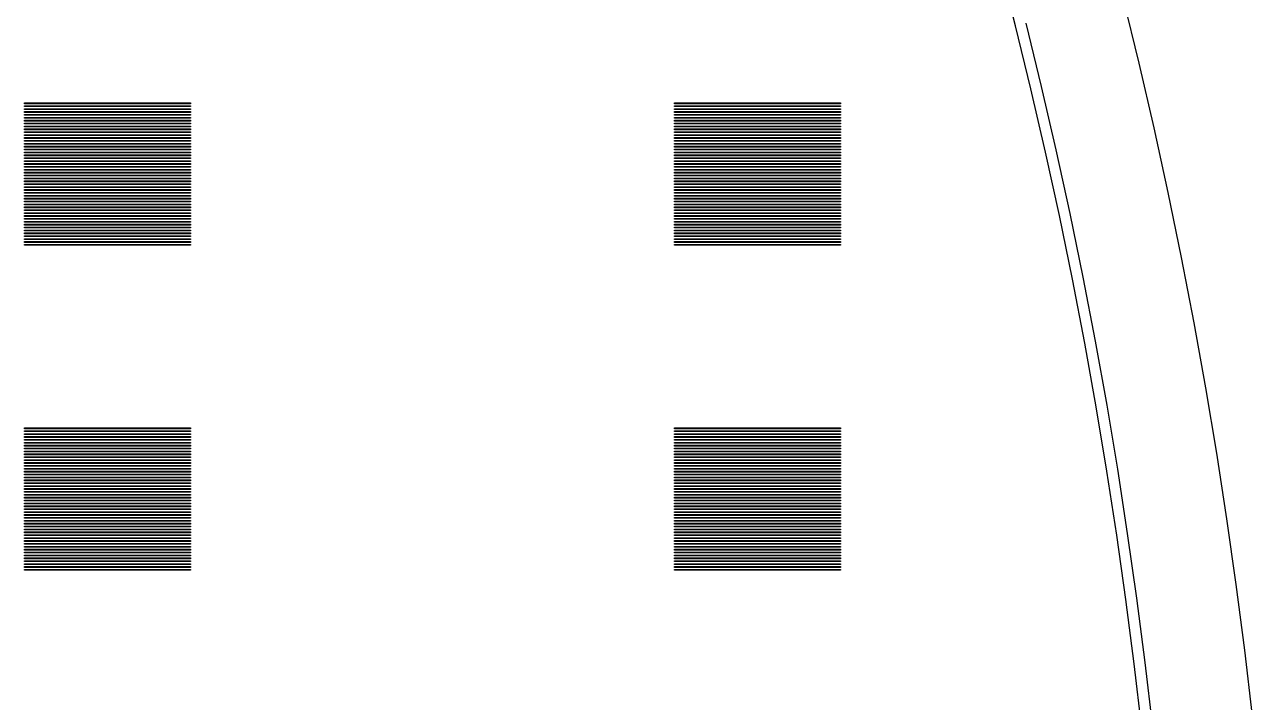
# Model space of a CAD drawing. Extents: x 40 to 187, y -3 to 150.
# Drawn here: x 169.09 to 186.47, y 82.25 to 91.85 of the extents above; entities that cross this region are included whole.
import ezdxf

# ---------------------------------------------------------------- set-up
doc = ezdxf.new("R2010")
doc.units = 0

msp = doc.modelspace()

# ---------------------------------------------------------------- linework, layer by layer
for p, q in [((183.12, 91.8325), (182.892, 92.723)), ((184.871, 91.3031), (184.648, 92.2152)), ((183.338, 90.9392), (183.12, 91.8325)), ((183.266, 91.8689), (183.484, 90.9739)), ((185.082, 90.3884), (184.871, 91.3031)), ((183.484, 90.9739), (183.692, 90.0762)), ((183.545, 90.0434), (183.338, 90.9392)), ((169.087, 90.7302), (169.087, 90.7404)), ((169.087, 90.7404), (171.439, 90.7404)), ((171.439, 90.7302), (169.087, 90.7302)), ((169.087, 90.6893), (169.087, 90.6995)), ((169.087, 90.6995), (171.439, 90.6995)), ((171.439, 90.6893), (169.087, 90.6893)), ((169.087, 90.6484), (169.087, 90.6586)), ((169.087, 90.6586), (171.439, 90.6586)), ((171.439, 90.6484), (169.087, 90.6484)), ((169.087, 90.6075), (169.087, 90.6177)), ((169.087, 90.6177), (171.439, 90.6177)), ((171.439, 90.6075), (169.087, 90.6075)), ((171.439, 90.7404), (171.439, 90.7302)), ((171.439, 90.6995), (171.439, 90.6893)), ((171.439, 90.6586), (171.439, 90.6484)), ((171.439, 90.6177), (171.439, 90.6075)), ((178.29, 90.7302), (178.29, 90.7404)), ((178.29, 90.7404), (180.642, 90.7404)), ((180.642, 90.7302), (178.29, 90.7302)), ((178.29, 90.6893), (178.29, 90.6995)), ((178.29, 90.6995), (180.642, 90.6995)), ((180.642, 90.6893), (178.29, 90.6893)), ((178.29, 90.6484), (178.29, 90.6586)), ((178.29, 90.6586), (180.642, 90.6586)), ((180.642, 90.6484), (178.29, 90.6484)), ((178.29, 90.6075), (178.29, 90.6177)), ((178.29, 90.6177), (180.642, 90.6177)), ((180.642, 90.6075), (178.29, 90.6075)), ((180.642, 90.7404), (180.642, 90.7302)), ((180.642, 90.6995), (180.642, 90.6893)), ((180.642, 90.6586), (180.642, 90.6484)), ((180.642, 90.6177), (180.642, 90.6075)), ((169.087, 90.5665), (169.087, 90.5768)), ((169.087, 90.5768), (171.439, 90.5768)), ((171.439, 90.5665), (169.087, 90.5665)), ((169.087, 90.5257), (169.087, 90.5359)), ((169.087, 90.5359), (171.439, 90.5359)), ((171.439, 90.5257), (169.087, 90.5257)), ((169.087, 90.4847), (169.087, 90.495)), ((169.087, 90.495), (171.439, 90.495)), ((171.439, 90.4847), (169.087, 90.4847)), ((169.087, 90.4438), (169.087, 90.4541)), ((169.087, 90.4541), (171.439, 90.4541)), ((171.439, 90.4438), (169.087, 90.4438)), ((171.439, 90.5768), (171.439, 90.5665)), ((171.439, 90.5359), (171.439, 90.5257)), ((171.439, 90.495), (171.439, 90.4847)), ((171.439, 90.4541), (171.439, 90.4438)), ((178.29, 90.5665), (178.29, 90.5768)), ((178.29, 90.5768), (180.642, 90.5768)), ((180.642, 90.5665), (178.29, 90.5665)), ((178.29, 90.5257), (178.29, 90.5359)), ((178.29, 90.5359), (180.642, 90.5359)), ((180.642, 90.5257), (178.29, 90.5257)), ((178.29, 90.4847), (178.29, 90.495)), ((178.29, 90.495), (180.642, 90.495)), ((180.642, 90.4847), (178.29, 90.4847)), ((178.29, 90.4438), (178.29, 90.4541)), ((178.29, 90.4541), (180.642, 90.4541)), ((180.642, 90.4438), (178.29, 90.4438)), ((180.642, 90.5768), (180.642, 90.5665)), ((180.642, 90.5359), (180.642, 90.5257)), ((180.642, 90.495), (180.642, 90.4847)), ((180.642, 90.4541), (180.642, 90.4438)), ((169.087, 90.4029), (169.087, 90.4132)), ((169.087, 90.4132), (171.439, 90.4132)), ((171.439, 90.4029), (169.087, 90.4029)), ((169.087, 90.362), (169.087, 90.3723)), ((169.087, 90.3723), (171.439, 90.3723)), ((171.439, 90.362), (169.087, 90.362)), ((169.087, 90.3211), (169.087, 90.3314)), ((169.087, 90.3314), (171.439, 90.3314)), ((171.439, 90.3211), (169.087, 90.3211)), ((169.087, 90.2802), (169.087, 90.2905)), ((169.087, 90.2905), (171.439, 90.2905)), ((171.439, 90.2802), (169.087, 90.2802)), ((169.087, 90.2393), (169.087, 90.2495)), ((169.087, 90.2495), (171.439, 90.2495)), ((171.439, 90.4132), (171.439, 90.4029)), ((171.439, 90.3723), (171.439, 90.362)), ((171.439, 90.3314), (171.439, 90.3211)), ((171.439, 90.2905), (171.439, 90.2802)), ((171.439, 90.2495), (171.439, 90.2393)), ((178.29, 90.4029), (178.29, 90.4132)), ((178.29, 90.4132), (180.642, 90.4132)), ((180.642, 90.4029), (178.29, 90.4029)), ((178.29, 90.362), (178.29, 90.3723)), ((178.29, 90.3723), (180.642, 90.3723)), ((180.642, 90.362), (178.29, 90.362)), ((178.29, 90.3211), (178.29, 90.3314)), ((178.29, 90.3314), (180.642, 90.3314)), ((180.642, 90.3211), (178.29, 90.3211)), ((178.29, 90.2802), (178.29, 90.2905)), ((178.29, 90.2905), (180.642, 90.2905)), ((180.642, 90.2802), (178.29, 90.2802)), ((178.29, 90.2393), (178.29, 90.2495)), ((178.29, 90.2495), (180.642, 90.2495)), ((180.642, 90.4132), (180.642, 90.4029)), ((180.642, 90.3723), (180.642, 90.362)), ((180.642, 90.3314), (180.642, 90.3211)), ((180.642, 90.2905), (180.642, 90.2802)), ((180.642, 90.2495), (180.642, 90.2393)), ((185.282, 89.4712), (185.082, 90.3884)), ((171.439, 90.2393), (169.087, 90.2393)), ((169.087, 90.1984), (169.087, 90.2086)), ((169.087, 90.2086), (171.439, 90.2086)), ((171.439, 90.1984), (169.087, 90.1984)), ((169.087, 90.1575), (169.087, 90.1677)), ((169.087, 90.1677), (171.439, 90.1677)), ((171.439, 90.1575), (169.087, 90.1575)), ((169.087, 90.1166), (169.087, 90.1268)), ((169.087, 90.1268), (171.439, 90.1268)), ((171.439, 90.1166), (169.087, 90.1166)), ((169.087, 90.0757), (169.087, 90.0859)), ((169.087, 90.0859), (171.439, 90.0859)), ((171.439, 90.0757), (169.087, 90.0757)), ((171.439, 90.2086), (171.439, 90.1984)), ((171.439, 90.1677), (171.439, 90.1575)), ((171.439, 90.1268), (171.439, 90.1166)), ((171.439, 90.0859), (171.439, 90.0757)), ((180.642, 90.2393), (178.29, 90.2393)), ((178.29, 90.1984), (178.29, 90.2086)), ((178.29, 90.2086), (180.642, 90.2086)), ((180.642, 90.1984), (178.29, 90.1984)), ((178.29, 90.1575), (178.29, 90.1677)), ((178.29, 90.1677), (180.642, 90.1677)), ((180.642, 90.1575), (178.29, 90.1575)), ((178.29, 90.1166), (178.29, 90.1268)), ((178.29, 90.1268), (180.642, 90.1268)), ((180.642, 90.1166), (178.29, 90.1166)), ((178.29, 90.0757), (178.29, 90.0859)), ((178.29, 90.0859), (180.642, 90.0859)), ((180.642, 90.0757), (178.29, 90.0757)), ((180.642, 90.2086), (180.642, 90.1984)), ((180.642, 90.1677), (180.642, 90.1575)), ((180.642, 90.1268), (180.642, 90.1166)), ((180.642, 90.0859), (180.642, 90.0757)), ((183.692, 90.0762), (183.888, 89.1761)), ((169.087, 90.0348), (169.087, 90.045)), ((169.087, 90.045), (171.439, 90.045)), ((171.439, 90.0348), (169.087, 90.0348)), ((169.087, 89.9939), (169.087, 90.0041)), ((169.087, 90.0041), (171.439, 90.0041)), ((171.439, 89.9939), (169.087, 89.9939)), ((169.087, 89.953), (169.087, 89.9632)), ((169.087, 89.9632), (171.439, 89.9632)), ((171.439, 89.953), (169.087, 89.953)), ((169.087, 89.9121), (169.087, 89.9223)), ((169.087, 89.9223), (171.439, 89.9223)), ((171.439, 89.9121), (169.087, 89.9121)), ((171.439, 90.045), (171.439, 90.0348)), ((171.439, 90.0041), (171.439, 89.9939)), ((171.439, 89.9632), (171.439, 89.953)), ((171.439, 89.9223), (171.439, 89.9121)), ((178.29, 90.0348), (178.29, 90.045)), ((178.29, 90.045), (180.642, 90.045)), ((180.642, 90.0348), (178.29, 90.0348)), ((178.29, 89.9939), (178.29, 90.0041)), ((178.29, 90.0041), (180.642, 90.0041)), ((180.642, 89.9939), (178.29, 89.9939)), ((178.29, 89.953), (178.29, 89.9632)), ((178.29, 89.9632), (180.642, 89.9632)), ((180.642, 89.953), (178.29, 89.953)), ((178.29, 89.9121), (178.29, 89.9223)), ((178.29, 89.9223), (180.642, 89.9223)), ((180.642, 89.9121), (178.29, 89.9121)), ((180.642, 90.045), (180.642, 90.0348)), ((180.642, 90.0041), (180.642, 89.9939)), ((180.642, 89.9632), (180.642, 89.953)), ((180.642, 89.9223), (180.642, 89.9121)), ((183.741, 89.145), (183.545, 90.0434)), ((169.087, 89.8712), (169.087, 89.8814)), ((169.087, 89.8814), (171.439, 89.8814)), ((171.439, 89.8712), (169.087, 89.8712)), ((169.087, 89.8303), (169.087, 89.8405)), ((169.087, 89.8405), (171.439, 89.8405)), ((171.439, 89.8303), (169.087, 89.8303)), ((169.087, 89.7894), (169.087, 89.7996)), ((169.087, 89.7996), (171.439, 89.7996)), ((171.439, 89.7894), (169.087, 89.7894)), ((169.087, 89.7485), (169.087, 89.7587)), ((169.087, 89.7587), (171.439, 89.7587)), ((171.439, 89.7485), (169.087, 89.7485)), ((171.439, 89.8814), (171.439, 89.8712)), ((171.439, 89.8405), (171.439, 89.8303)), ((171.439, 89.7996), (171.439, 89.7894)), ((171.439, 89.7587), (171.439, 89.7485)), ((178.29, 89.8712), (178.29, 89.8814)), ((178.29, 89.8814), (180.642, 89.8814)), ((180.642, 89.8712), (178.29, 89.8712)), ((178.29, 89.8303), (178.29, 89.8405)), ((178.29, 89.8405), (180.642, 89.8405)), ((180.642, 89.8303), (178.29, 89.8303)), ((178.29, 89.7894), (178.29, 89.7996)), ((178.29, 89.7996), (180.642, 89.7996)), ((180.642, 89.7894), (178.29, 89.7894)), ((178.29, 89.7485), (178.29, 89.7587)), ((178.29, 89.7587), (180.642, 89.7587)), ((180.642, 89.7485), (178.29, 89.7485)), ((180.642, 89.8814), (180.642, 89.8712)), ((180.642, 89.8405), (180.642, 89.8303)), ((180.642, 89.7996), (180.642, 89.7894)), ((180.642, 89.7587), (180.642, 89.7485)), ((169.087, 89.7076), (169.087, 89.7178)), ((169.087, 89.7178), (171.439, 89.7178)), ((171.439, 89.7076), (169.087, 89.7076)), ((169.087, 89.6667), (169.087, 89.6769)), ((169.087, 89.6769), (171.439, 89.6769)), ((171.439, 89.6667), (169.087, 89.6667)), ((169.087, 89.6258), (169.087, 89.636)), ((169.087, 89.636), (171.439, 89.636)), ((171.439, 89.6258), (169.087, 89.6258)), ((169.087, 89.5849), (169.087, 89.5951)), ((169.087, 89.5951), (171.439, 89.5951)), ((171.439, 89.5849), (169.087, 89.5849)), ((169.087, 89.544), (169.087, 89.5542)), ((169.087, 89.5542), (171.439, 89.5542)), ((171.439, 89.7178), (171.439, 89.7076)), ((171.439, 89.6769), (171.439, 89.6667)), ((171.439, 89.636), (171.439, 89.6258)), ((171.439, 89.5951), (171.439, 89.5849)), ((171.439, 89.5542), (171.439, 89.544)), ((178.29, 89.7076), (178.29, 89.7178)), ((178.29, 89.7178), (180.642, 89.7178)), ((180.642, 89.7076), (178.29, 89.7076)), ((178.29, 89.6667), (178.29, 89.6769)), ((178.29, 89.6769), (180.642, 89.6769)), ((180.642, 89.6667), (178.29, 89.6667)), ((178.29, 89.6258), (178.29, 89.636)), ((178.29, 89.636), (180.642, 89.636)), ((180.642, 89.6258), (178.29, 89.6258)), ((178.29, 89.5849), (178.29, 89.5951)), ((178.29, 89.5951), (180.642, 89.5951)), ((180.642, 89.5849), (178.29, 89.5849)), ((178.29, 89.544), (178.29, 89.5542)), ((178.29, 89.5542), (180.642, 89.5542)), ((180.642, 89.7178), (180.642, 89.7076)), ((180.642, 89.6769), (180.642, 89.6667)), ((180.642, 89.636), (180.642, 89.6258)), ((180.642, 89.5951), (180.642, 89.5849)), ((180.642, 89.5542), (180.642, 89.544)), ((171.439, 89.544), (169.087, 89.544)), ((169.087, 89.5031), (169.087, 89.5133)), ((169.087, 89.5133), (171.439, 89.5133)), ((171.439, 89.5031), (169.087, 89.5031)), ((169.087, 89.4622), (169.087, 89.4724)), ((169.087, 89.4724), (171.439, 89.4724)), ((171.439, 89.4622), (169.087, 89.4622)), ((169.087, 89.4212), (169.087, 89.4315)), ((169.087, 89.4315), (171.439, 89.4315)), ((171.439, 89.4212), (169.087, 89.4212)), ((169.087, 89.3804), (169.087, 89.3906)), ((169.087, 89.3906), (171.439, 89.3906)), ((171.439, 89.3804), (169.087, 89.3804)), ((171.439, 89.5133), (171.439, 89.5031)), ((171.439, 89.4724), (171.439, 89.4622)), ((171.439, 89.4315), (171.439, 89.4212)), ((171.439, 89.3906), (171.439, 89.3804)), ((180.642, 89.544), (178.29, 89.544)), ((178.29, 89.5031), (178.29, 89.5133)), ((178.29, 89.5133), (180.642, 89.5133)), ((180.642, 89.5031), (178.29, 89.5031)), ((178.29, 89.4622), (178.29, 89.4724)), ((178.29, 89.4724), (180.642, 89.4724)), ((180.642, 89.4622), (178.29, 89.4622)), ((178.29, 89.4212), (178.29, 89.4315)), ((178.29, 89.4315), (180.642, 89.4315)), ((180.642, 89.4212), (178.29, 89.4212)), ((178.29, 89.3804), (178.29, 89.3906)), ((178.29, 89.3906), (180.642, 89.3906)), ((180.642, 89.3804), (178.29, 89.3804)), ((180.642, 89.5133), (180.642, 89.5031)), ((180.642, 89.4724), (180.642, 89.4622)), ((180.642, 89.4315), (180.642, 89.4212)), ((180.642, 89.3906), (180.642, 89.3804)), ((185.471, 88.5516), (185.282, 89.4712)), ((169.087, 89.3394), (169.087, 89.3497)), ((169.087, 89.3497), (171.439, 89.3497)), ((171.439, 89.3394), (169.087, 89.3394)), ((169.087, 89.2986), (169.087, 89.3088)), ((169.087, 89.3088), (171.439, 89.3088)), ((171.439, 89.2986), (169.087, 89.2986)), ((169.087, 89.2576), (169.087, 89.2679)), ((169.087, 89.2679), (171.439, 89.2679)), ((171.439, 89.2576), (169.087, 89.2576)), ((169.087, 89.2167), (169.087, 89.227)), ((169.087, 89.227), (171.439, 89.227)), ((171.439, 89.2167), (169.087, 89.2167)), ((171.439, 89.3497), (171.439, 89.3394)), ((171.439, 89.3088), (171.439, 89.2986)), ((171.439, 89.2679), (171.439, 89.2576)), ((171.439, 89.227), (171.439, 89.2167)), ((178.29, 89.3394), (178.29, 89.3497)), ((178.29, 89.3497), (180.642, 89.3497)), ((180.642, 89.3394), (178.29, 89.3394)), ((178.29, 89.2986), (178.29, 89.3088)), ((178.29, 89.3088), (180.642, 89.3088)), ((180.642, 89.2986), (178.29, 89.2986)), ((178.29, 89.2576), (178.29, 89.2679)), ((178.29, 89.2679), (180.642, 89.2679)), ((180.642, 89.2576), (178.29, 89.2576)), ((178.29, 89.2167), (178.29, 89.227)), ((178.29, 89.227), (180.642, 89.227)), ((180.642, 89.2167), (178.29, 89.2167)), ((180.642, 89.3497), (180.642, 89.3394)), ((180.642, 89.3088), (180.642, 89.2986)), ((180.642, 89.2679), (180.642, 89.2576)), ((180.642, 89.227), (180.642, 89.2167)), ((169.087, 89.1758), (169.087, 89.1861)), ((169.087, 89.1861), (171.439, 89.1861)), ((171.439, 89.1758), (169.087, 89.1758)), ((169.087, 89.1349), (169.087, 89.1452)), ((169.087, 89.1452), (171.439, 89.1452)), ((171.439, 89.1349), (169.087, 89.1349)), ((169.087, 89.094), (169.087, 89.1042)), ((169.087, 89.1042), (171.439, 89.1042)), ((171.439, 89.094), (169.087, 89.094)), ((169.087, 89.0531), (169.087, 89.0633)), ((169.087, 89.0633), (171.439, 89.0633)), ((171.439, 89.0531), (169.087, 89.0531)), ((171.439, 89.1861), (171.439, 89.1758)), ((171.439, 89.1452), (171.439, 89.1349)), ((171.439, 89.1042), (171.439, 89.094)), ((171.439, 89.0633), (171.439, 89.0531)), ((178.29, 89.1758), (178.29, 89.1861)), ((178.29, 89.1861), (180.642, 89.1861)), ((180.642, 89.1758), (178.29, 89.1758)), ((178.29, 89.1349), (178.29, 89.1452)), ((178.29, 89.1452), (180.642, 89.1452)), ((180.642, 89.1349), (178.29, 89.1349)), ((178.29, 89.094), (178.29, 89.1042)), ((178.29, 89.1042), (180.642, 89.1042)), ((180.642, 89.094), (178.29, 89.094)), ((178.29, 89.0531), (178.29, 89.0633)), ((178.29, 89.0633), (180.642, 89.0633)), ((180.642, 89.0531), (178.29, 89.0531)), ((180.642, 89.1861), (180.642, 89.1758)), ((180.642, 89.1452), (180.642, 89.1349)), ((180.642, 89.1042), (180.642, 89.094)), ((180.642, 89.0633), (180.642, 89.0531)), ((183.926, 88.2443), (183.741, 89.145)), ((183.888, 89.1761), (184.073, 88.2736)), ((169.087, 89.0122), (169.087, 89.0224)), ((169.087, 89.0224), (171.439, 89.0224)), ((171.439, 89.0122), (169.087, 89.0122)), ((169.087, 88.9713), (169.087, 88.9816)), ((169.087, 88.9816), (171.439, 88.9816)), ((171.439, 88.9713), (169.087, 88.9713)), ((169.087, 88.9304), (169.087, 88.9406)), ((169.087, 88.9406), (171.439, 88.9406)), ((171.439, 88.9304), (169.087, 88.9304)), ((169.087, 88.8895), (169.087, 88.8997)), ((169.087, 88.8997), (171.439, 88.8997)), ((171.439, 88.8895), (169.087, 88.8895)), ((169.087, 88.8486), (169.087, 88.8588)), ((169.087, 88.8588), (171.439, 88.8588)), ((171.439, 89.0224), (171.439, 89.0122)), ((171.439, 88.9816), (171.439, 88.9713)), ((171.439, 88.9406), (171.439, 88.9304)), ((171.439, 88.8997), (171.439, 88.8895)), ((171.439, 88.8588), (171.439, 88.8486)), ((178.29, 89.0122), (178.29, 89.0224)), ((178.29, 89.0224), (180.642, 89.0224)), ((180.642, 89.0122), (178.29, 89.0122)), ((178.29, 88.9713), (178.29, 88.9816)), ((178.29, 88.9816), (180.642, 88.9816)), ((180.642, 88.9713), (178.29, 88.9713)), ((178.29, 88.9304), (178.29, 88.9406)), ((178.29, 88.9406), (180.642, 88.9406)), ((180.642, 88.9304), (178.29, 88.9304)), ((178.29, 88.8895), (178.29, 88.8997)), ((178.29, 88.8997), (180.642, 88.8997)), ((180.642, 88.8895), (178.29, 88.8895)), ((178.29, 88.8486), (178.29, 88.8588)), ((178.29, 88.8588), (180.642, 88.8588)), ((180.642, 89.0224), (180.642, 89.0122)), ((180.642, 88.9816), (180.642, 88.9713)), ((180.642, 88.9406), (180.642, 88.9304)), ((180.642, 88.8997), (180.642, 88.8895)), ((180.642, 88.8588), (180.642, 88.8486)), ((171.439, 88.8486), (169.087, 88.8486)), ((169.087, 88.8077), (169.087, 88.8179)), ((169.087, 88.8179), (171.439, 88.8179)), ((171.439, 88.8077), (169.087, 88.8077)), ((169.087, 88.7668), (169.087, 88.777)), ((169.087, 88.777), (171.439, 88.777)), ((171.439, 88.7668), (169.087, 88.7668)), ((169.087, 88.7259), (169.087, 88.7361)), ((169.087, 88.7361), (171.439, 88.7361)), ((171.439, 88.7259), (169.087, 88.7259)), ((171.439, 88.8179), (171.439, 88.8077)), ((171.439, 88.777), (171.439, 88.7668)), ((171.439, 88.7361), (171.439, 88.7259)), ((180.642, 88.8486), (178.29, 88.8486)), ((178.29, 88.8077), (178.29, 88.8179)), ((178.29, 88.8179), (180.642, 88.8179)), ((180.642, 88.8077), (178.29, 88.8077)), ((178.29, 88.7668), (178.29, 88.777)), ((178.29, 88.777), (180.642, 88.777)), ((180.642, 88.7668), (178.29, 88.7668)), ((178.29, 88.7259), (178.29, 88.7361)), ((178.29, 88.7361), (180.642, 88.7361)), ((180.642, 88.7259), (178.29, 88.7259)), ((180.642, 88.8179), (180.642, 88.8077)), ((180.642, 88.777), (180.642, 88.7668)), ((180.642, 88.7361), (180.642, 88.7259)), ((185.648, 87.6297), (185.471, 88.5516)), ((184.1, 87.3414), (183.926, 88.2443)), ((184.073, 88.2736), (184.247, 87.3689)), ((185.815, 86.7058), (185.648, 87.6297)), ((184.263, 86.4365), (184.1, 87.3414)), ((184.247, 87.3689), (184.411, 86.4622)), ((185.969, 85.7798), (185.815, 86.7058)), ((184.414, 85.5296), (184.263, 86.4365)), ((184.411, 86.4622), (184.562, 85.5535)), ((169.087, 86.1285), (169.087, 86.1387)), ((169.087, 86.1387), (171.439, 86.1387)), ((171.439, 86.1285), (169.087, 86.1285)), ((169.087, 86.0876), (169.087, 86.0978)), ((169.087, 86.0978), (171.439, 86.0978)), ((171.439, 86.0876), (169.087, 86.0876)), ((171.439, 86.1387), (171.439, 86.1285)), ((171.439, 86.0978), (171.439, 86.0876)), ((178.29, 86.1285), (178.29, 86.1387)), ((178.29, 86.1387), (180.642, 86.1387)), ((180.642, 86.1285), (178.29, 86.1285)), ((178.29, 86.0876), (178.29, 86.0978)), ((178.29, 86.0978), (180.642, 86.0978)), ((180.642, 86.0876), (178.29, 86.0876)), ((180.642, 86.1387), (180.642, 86.1285)), ((180.642, 86.0978), (180.642, 86.0876)), ((169.087, 86.0467), (169.087, 86.0569)), ((169.087, 86.0569), (171.439, 86.0569)), ((171.439, 86.0467), (169.087, 86.0467)), ((169.087, 86.0058), (169.087, 86.016)), ((169.087, 86.016), (171.439, 86.016)), ((171.439, 86.0058), (169.087, 86.0058)), ((169.087, 85.9648), (169.087, 85.9751)), ((169.087, 85.9751), (171.439, 85.9751)), ((171.439, 85.9648), (169.087, 85.9648)), ((169.087, 85.924), (169.087, 85.9342)), ((169.087, 85.9342), (171.439, 85.9342)), ((171.439, 85.924), (169.087, 85.924)), ((171.439, 86.0569), (171.439, 86.0467)), ((171.439, 86.016), (171.439, 86.0058)), ((171.439, 85.9751), (171.439, 85.9648)), ((171.439, 85.9342), (171.439, 85.924)), ((178.29, 86.0467), (178.29, 86.0569)), ((178.29, 86.0569), (180.642, 86.0569)), ((180.642, 86.0467), (178.29, 86.0467)), ((178.29, 86.0058), (178.29, 86.016)), ((178.29, 86.016), (180.642, 86.016)), ((180.642, 86.0058), (178.29, 86.0058)), ((178.29, 85.9648), (178.29, 85.9751)), ((178.29, 85.9751), (180.642, 85.9751)), ((180.642, 85.9648), (178.29, 85.9648)), ((178.29, 85.924), (178.29, 85.9342)), ((178.29, 85.9342), (180.642, 85.9342)), ((180.642, 85.924), (178.29, 85.924)), ((180.642, 86.0569), (180.642, 86.0467)), ((180.642, 86.016), (180.642, 86.0058)), ((180.642, 85.9751), (180.642, 85.9648)), ((180.642, 85.9342), (180.642, 85.924)), ((169.087, 85.883), (169.087, 85.8933)), ((169.087, 85.8933), (171.439, 85.8933)), ((171.439, 85.883), (169.087, 85.883)), ((169.087, 85.8421), (169.087, 85.8524)), ((169.087, 85.8524), (171.439, 85.8524)), ((171.439, 85.8421), (169.087, 85.8421)), ((169.087, 85.8012), (169.087, 85.8115)), ((169.087, 85.8115), (171.439, 85.8115)), ((171.439, 85.8012), (169.087, 85.8012)), ((169.087, 85.7603), (169.087, 85.7706)), ((169.087, 85.7706), (171.439, 85.7706)), ((171.439, 85.7603), (169.087, 85.7603)), ((169.087, 85.7194), (169.087, 85.7297)), ((169.087, 85.7297), (171.439, 85.7297)), ((171.439, 85.8933), (171.439, 85.883)), ((171.439, 85.8524), (171.439, 85.8421)), ((171.439, 85.8115), (171.439, 85.8012)), ((171.439, 85.7706), (171.439, 85.7603)), ((171.439, 85.7297), (171.439, 85.7194)), ((178.29, 85.883), (178.29, 85.8933)), ((178.29, 85.8933), (180.642, 85.8933)), ((180.642, 85.883), (178.29, 85.883)), ((178.29, 85.8421), (178.29, 85.8524)), ((178.29, 85.8524), (180.642, 85.8524)), ((180.642, 85.8421), (178.29, 85.8421)), ((178.29, 85.8012), (178.29, 85.8115)), ((178.29, 85.8115), (180.642, 85.8115)), ((180.642, 85.8012), (178.29, 85.8012)), ((178.29, 85.7603), (178.29, 85.7706)), ((178.29, 85.7706), (180.642, 85.7706)), ((180.642, 85.7603), (178.29, 85.7603)), ((178.29, 85.7194), (178.29, 85.7297)), ((178.29, 85.7297), (180.642, 85.7297)), ((180.642, 85.8933), (180.642, 85.883)), ((180.642, 85.8524), (180.642, 85.8421)), ((180.642, 85.8115), (180.642, 85.8012)), ((180.642, 85.7706), (180.642, 85.7603)), ((180.642, 85.7297), (180.642, 85.7194)), ((186.113, 84.8521), (185.969, 85.7798)), ((171.439, 85.7194), (169.087, 85.7194)), ((169.087, 85.6785), (169.087, 85.6888)), ((169.087, 85.6888), (171.439, 85.6888)), ((171.439, 85.6785), (169.087, 85.6785)), ((169.087, 85.6376), (169.087, 85.6478)), ((169.087, 85.6478), (171.439, 85.6478)), ((171.439, 85.6376), (169.087, 85.6376)), ((169.087, 85.5967), (169.087, 85.6069)), ((169.087, 85.6069), (171.439, 85.6069)), ((171.439, 85.5967), (169.087, 85.5967)), ((169.087, 85.5558), (169.087, 85.566)), ((169.087, 85.566), (171.439, 85.566)), ((171.439, 85.5558), (169.087, 85.5558)), ((171.439, 85.6888), (171.439, 85.6785)), ((171.439, 85.6478), (171.439, 85.6376)), ((171.439, 85.6069), (171.439, 85.5967)), ((171.439, 85.566), (171.439, 85.5558)), ((180.642, 85.7194), (178.29, 85.7194)), ((178.29, 85.6785), (178.29, 85.6888)), ((178.29, 85.6888), (180.642, 85.6888)), ((180.642, 85.6785), (178.29, 85.6785)), ((178.29, 85.6376), (178.29, 85.6478)), ((178.29, 85.6478), (180.642, 85.6478)), ((180.642, 85.6376), (178.29, 85.6376)), ((178.29, 85.5967), (178.29, 85.6069)), ((178.29, 85.6069), (180.642, 85.6069)), ((180.642, 85.5967), (178.29, 85.5967)), ((178.29, 85.5558), (178.29, 85.566)), ((178.29, 85.566), (180.642, 85.566)), ((180.642, 85.5558), (178.29, 85.5558)), ((180.642, 85.6888), (180.642, 85.6785)), ((180.642, 85.6478), (180.642, 85.6376)), ((180.642, 85.6069), (180.642, 85.5967)), ((180.642, 85.566), (180.642, 85.5558)), ((184.562, 85.5535), (184.703, 84.643)), ((169.087, 85.5149), (169.087, 85.5251)), ((169.087, 85.5251), (171.439, 85.5251)), ((171.439, 85.5149), (169.087, 85.5149)), ((169.087, 85.474), (169.087, 85.4842)), ((169.087, 85.4842), (171.439, 85.4842)), ((171.439, 85.474), (169.087, 85.474)), ((169.087, 85.4331), (169.087, 85.4433)), ((169.087, 85.4433), (171.439, 85.4433)), ((171.439, 85.4331), (169.087, 85.4331)), ((169.087, 85.3922), (169.087, 85.4024)), ((169.087, 85.4024), (171.439, 85.4024)), ((171.439, 85.3922), (169.087, 85.3922)), ((171.439, 85.5251), (171.439, 85.5149)), ((171.439, 85.4842), (171.439, 85.474)), ((171.439, 85.4433), (171.439, 85.4331)), ((171.439, 85.4024), (171.439, 85.3922)), ((178.29, 85.5149), (178.29, 85.5251)), ((178.29, 85.5251), (180.642, 85.5251)), ((180.642, 85.5149), (178.29, 85.5149)), ((178.29, 85.474), (178.29, 85.4842)), ((178.29, 85.4842), (180.642, 85.4842)), ((180.642, 85.474), (178.29, 85.474)), ((178.29, 85.4331), (178.29, 85.4433)), ((178.29, 85.4433), (180.642, 85.4433)), ((180.642, 85.4331), (178.29, 85.4331)), ((178.29, 85.3922), (178.29, 85.4024)), ((178.29, 85.4024), (180.642, 85.4024)), ((180.642, 85.3922), (178.29, 85.3922)), ((180.642, 85.5251), (180.642, 85.5149)), ((180.642, 85.4842), (180.642, 85.474)), ((180.642, 85.4433), (180.642, 85.4331)), ((180.642, 85.4024), (180.642, 85.3922)), ((184.555, 84.621), (184.414, 85.5296)), ((169.087, 85.3513), (169.087, 85.3615)), ((169.087, 85.3615), (171.439, 85.3615)), ((171.439, 85.3513), (169.087, 85.3513)), ((169.087, 85.3104), (169.087, 85.3206)), ((169.087, 85.3206), (171.439, 85.3206)), ((171.439, 85.3104), (169.087, 85.3104)), ((169.087, 85.2695), (169.087, 85.2797)), ((169.087, 85.2797), (171.439, 85.2797)), ((171.439, 85.2695), (169.087, 85.2695)), ((169.087, 85.2286), (169.087, 85.2388)), ((169.087, 85.2388), (171.439, 85.2388)), ((171.439, 85.2286), (169.087, 85.2286)), ((171.439, 85.3615), (171.439, 85.3513)), ((171.439, 85.3206), (171.439, 85.3104)), ((171.439, 85.2797), (171.439, 85.2695)), ((171.439, 85.2388), (171.439, 85.2286)), ((178.29, 85.3513), (178.29, 85.3615)), ((178.29, 85.3615), (180.642, 85.3615)), ((180.642, 85.3513), (178.29, 85.3513)), ((178.29, 85.3104), (178.29, 85.3206)), ((178.29, 85.3206), (180.642, 85.3206)), ((180.642, 85.3104), (178.29, 85.3104)), ((178.29, 85.2695), (178.29, 85.2797)), ((178.29, 85.2797), (180.642, 85.2797)), ((180.642, 85.2695), (178.29, 85.2695)), ((178.29, 85.2286), (178.29, 85.2388)), ((178.29, 85.2388), (180.642, 85.2388)), ((180.642, 85.2286), (178.29, 85.2286)), ((180.642, 85.3615), (180.642, 85.3513)), ((180.642, 85.3206), (180.642, 85.3104)), ((180.642, 85.2797), (180.642, 85.2695)), ((180.642, 85.2388), (180.642, 85.2286)), ((169.087, 85.1877), (169.087, 85.1979)), ((169.087, 85.1979), (171.439, 85.1979)), ((171.439, 85.1877), (169.087, 85.1877)), ((169.087, 85.1468), (169.087, 85.157)), ((169.087, 85.157), (171.439, 85.157)), ((171.439, 85.1468), (169.087, 85.1468)), ((169.087, 85.1059), (169.087, 85.1161)), ((169.087, 85.1161), (171.439, 85.1161)), ((171.439, 85.1059), (169.087, 85.1059)), ((169.087, 85.065), (169.087, 85.0752)), ((169.087, 85.0752), (171.439, 85.0752)), ((171.439, 85.065), (169.087, 85.065)), ((169.087, 85.0241), (169.087, 85.0343)), ((169.087, 85.0343), (171.439, 85.0343)), ((171.439, 85.1979), (171.439, 85.1877)), ((171.439, 85.157), (171.439, 85.1468)), ((171.439, 85.1161), (171.439, 85.1059)), ((171.439, 85.0752), (171.439, 85.065)), ((171.439, 85.0343), (171.439, 85.0241)), ((178.29, 85.1877), (178.29, 85.1979)), ((178.29, 85.1979), (180.642, 85.1979)), ((180.642, 85.1877), (178.29, 85.1877)), ((178.29, 85.1468), (178.29, 85.157)), ((178.29, 85.157), (180.642, 85.157)), ((180.642, 85.1468), (178.29, 85.1468)), ((178.29, 85.1059), (178.29, 85.1161)), ((178.29, 85.1161), (180.642, 85.1161)), ((180.642, 85.1059), (178.29, 85.1059)), ((178.29, 85.065), (178.29, 85.0752)), ((178.29, 85.0752), (180.642, 85.0752)), ((180.642, 85.065), (178.29, 85.065)), ((178.29, 85.0241), (178.29, 85.0343)), ((178.29, 85.0343), (180.642, 85.0343)), ((180.642, 85.1979), (180.642, 85.1877)), ((180.642, 85.157), (180.642, 85.1468)), ((180.642, 85.1161), (180.642, 85.1059)), ((180.642, 85.0752), (180.642, 85.065)), ((180.642, 85.0343), (180.642, 85.0241)), ((171.439, 85.0241), (169.087, 85.0241)), ((169.087, 84.9832), (169.087, 84.9934)), ((169.087, 84.9934), (171.439, 84.9934)), ((171.439, 84.9832), (169.087, 84.9832)), ((169.087, 84.9423), (169.087, 84.9525)), ((169.087, 84.9525), (171.439, 84.9525)), ((171.439, 84.9423), (169.087, 84.9423)), ((169.087, 84.9014), (169.087, 84.9116)), ((169.087, 84.9116), (171.439, 84.9116)), ((171.439, 84.9014), (169.087, 84.9014)), ((169.087, 84.8605), (169.087, 84.8707)), ((169.087, 84.8707), (171.439, 84.8707)), ((171.439, 84.8605), (169.087, 84.8605)), ((171.439, 84.9934), (171.439, 84.9832)), ((171.439, 84.9525), (171.439, 84.9423)), ((171.439, 84.9116), (171.439, 84.9014)), ((171.439, 84.8707), (171.439, 84.8605)), ((180.642, 85.0241), (178.29, 85.0241)), ((178.29, 84.9832), (178.29, 84.9934)), ((178.29, 84.9934), (180.642, 84.9934)), ((180.642, 84.9832), (178.29, 84.9832)), ((178.29, 84.9423), (178.29, 84.9525)), ((178.29, 84.9525), (180.642, 84.9525)), ((180.642, 84.9423), (178.29, 84.9423)), ((178.29, 84.9014), (178.29, 84.9116)), ((178.29, 84.9116), (180.642, 84.9116)), ((180.642, 84.9014), (178.29, 84.9014)), ((178.29, 84.8605), (178.29, 84.8707)), ((178.29, 84.8707), (180.642, 84.8707)), ((180.642, 84.8605), (178.29, 84.8605)), ((180.642, 84.9934), (180.642, 84.9832)), ((180.642, 84.9525), (180.642, 84.9423)), ((180.642, 84.9116), (180.642, 84.9014)), ((180.642, 84.8707), (180.642, 84.8605)), ((169.087, 84.8195), (169.087, 84.8298)), ((169.087, 84.8298), (171.439, 84.8298)), ((171.439, 84.8195), (169.087, 84.8195)), ((169.087, 84.7787), (169.087, 84.7889)), ((169.087, 84.7889), (171.439, 84.7889)), ((171.439, 84.7787), (169.087, 84.7787)), ((169.087, 84.7377), (169.087, 84.748)), ((169.087, 84.748), (171.439, 84.748)), ((171.439, 84.7377), (169.087, 84.7377)), ((169.087, 84.6969), (169.087, 84.7071)), ((169.087, 84.7071), (171.439, 84.7071)), ((171.439, 84.6969), (169.087, 84.6969)), ((171.439, 84.8298), (171.439, 84.8195)), ((171.439, 84.7889), (171.439, 84.7787)), ((171.439, 84.748), (171.439, 84.7377)), ((171.439, 84.7071), (171.439, 84.6969)), ((178.29, 84.8195), (178.29, 84.8298)), ((178.29, 84.8298), (180.642, 84.8298)), ((180.642, 84.8195), (178.29, 84.8195)), ((178.29, 84.7787), (178.29, 84.7889)), ((178.29, 84.7889), (180.642, 84.7889)), ((180.642, 84.7787), (178.29, 84.7787)), ((178.29, 84.7377), (178.29, 84.748)), ((178.29, 84.748), (180.642, 84.748)), ((180.642, 84.7377), (178.29, 84.7377)), ((178.29, 84.6969), (178.29, 84.7071)), ((178.29, 84.7071), (180.642, 84.7071)), ((180.642, 84.6969), (178.29, 84.6969)), ((180.642, 84.8298), (180.642, 84.8195)), ((180.642, 84.7889), (180.642, 84.7787)), ((180.642, 84.748), (180.642, 84.7377)), ((180.642, 84.7071), (180.642, 84.6969)), ((186.245, 83.9226), (186.113, 84.8521)), ((169.087, 84.6559), (169.087, 84.6662)), ((169.087, 84.6662), (171.439, 84.6662)), ((171.439, 84.6559), (169.087, 84.6559)), ((169.087, 84.615), (169.087, 84.6253)), ((169.087, 84.6253), (171.439, 84.6253)), ((171.439, 84.615), (169.087, 84.615)), ((169.087, 84.5741), (169.087, 84.5844)), ((169.087, 84.5844), (171.439, 84.5844)), ((171.439, 84.5741), (169.087, 84.5741)), ((169.087, 84.5332), (169.087, 84.5435)), ((169.087, 84.5435), (171.439, 84.5435)), ((171.439, 84.5332), (169.087, 84.5332)), ((171.439, 84.6662), (171.439, 84.6559)), ((171.439, 84.6253), (171.439, 84.615)), ((171.439, 84.5844), (171.439, 84.5741)), ((171.439, 84.5435), (171.439, 84.5332)), ((178.29, 84.6559), (178.29, 84.6662)), ((178.29, 84.6662), (180.642, 84.6662)), ((180.642, 84.6559), (178.29, 84.6559)), ((178.29, 84.615), (178.29, 84.6253)), ((178.29, 84.6253), (180.642, 84.6253)), ((180.642, 84.615), (178.29, 84.615)), ((178.29, 84.5741), (178.29, 84.5844)), ((178.29, 84.5844), (180.642, 84.5844)), ((180.642, 84.5741), (178.29, 84.5741)), ((178.29, 84.5332), (178.29, 84.5435)), ((178.29, 84.5435), (180.642, 84.5435)), ((180.642, 84.5332), (178.29, 84.5332)), ((180.642, 84.6662), (180.642, 84.6559)), ((180.642, 84.6253), (180.642, 84.615)), ((180.642, 84.5844), (180.642, 84.5741)), ((180.642, 84.5435), (180.642, 84.5332)), ((184.684, 83.7106), (184.555, 84.621)), ((184.703, 84.643), (184.833, 83.7308)), ((169.087, 84.4923), (169.087, 84.5025)), ((169.087, 84.5025), (171.439, 84.5025)), ((171.439, 84.4923), (169.087, 84.4923)), ((169.087, 84.4514), (169.087, 84.4616)), ((169.087, 84.4616), (171.439, 84.4616)), ((171.439, 84.4514), (169.087, 84.4514)), ((169.087, 84.4105), (169.087, 84.4207)), ((169.087, 84.4207), (171.439, 84.4207)), ((171.439, 84.4105), (169.087, 84.4105)), ((169.087, 84.3696), (169.087, 84.3799)), ((169.087, 84.3799), (171.439, 84.3799)), ((171.439, 84.3696), (169.087, 84.3696)), ((169.087, 84.3287), (169.087, 84.3389)), ((169.087, 84.3389), (171.439, 84.3389)), ((171.439, 84.5025), (171.439, 84.4923)), ((171.439, 84.4616), (171.439, 84.4514)), ((171.439, 84.4207), (171.439, 84.4105)), ((171.439, 84.3799), (171.439, 84.3696)), ((171.439, 84.3389), (171.439, 84.3287)), ((178.29, 84.4923), (178.29, 84.5025)), ((178.29, 84.5025), (180.642, 84.5025)), ((180.642, 84.4923), (178.29, 84.4923)), ((178.29, 84.4514), (178.29, 84.4616)), ((178.29, 84.4616), (180.642, 84.4616)), ((180.642, 84.4514), (178.29, 84.4514)), ((178.29, 84.4105), (178.29, 84.4207)), ((178.29, 84.4207), (180.642, 84.4207)), ((180.642, 84.4105), (178.29, 84.4105)), ((178.29, 84.3696), (178.29, 84.3799)), ((178.29, 84.3799), (180.642, 84.3799)), ((180.642, 84.3696), (178.29, 84.3696)), ((178.29, 84.3287), (178.29, 84.3389)), ((178.29, 84.3389), (180.642, 84.3389)), ((180.642, 84.5025), (180.642, 84.4923)), ((180.642, 84.4616), (180.642, 84.4514)), ((180.642, 84.4207), (180.642, 84.4105)), ((180.642, 84.3799), (180.642, 84.3696)), ((180.642, 84.3389), (180.642, 84.3287)), ((171.439, 84.3287), (169.087, 84.3287)), ((169.087, 84.2878), (169.087, 84.298)), ((169.087, 84.298), (171.439, 84.298)), ((171.439, 84.2878), (169.087, 84.2878)), ((169.087, 84.2469), (169.087, 84.2571)), ((169.087, 84.2571), (171.439, 84.2571)), ((171.439, 84.2469), (169.087, 84.2469)), ((169.087, 84.206), (169.087, 84.2162)), ((169.087, 84.2162), (171.439, 84.2162)), ((171.439, 84.206), (169.087, 84.206)), ((169.087, 84.1651), (169.087, 84.1753)), ((169.087, 84.1753), (171.439, 84.1753)), ((171.439, 84.1651), (169.087, 84.1651)), ((171.439, 84.298), (171.439, 84.2878)), ((171.439, 84.2571), (171.439, 84.2469)), ((171.439, 84.2162), (171.439, 84.206)), ((171.439, 84.1753), (171.439, 84.1651)), ((180.642, 84.3287), (178.29, 84.3287)), ((178.29, 84.2878), (178.29, 84.298)), ((178.29, 84.298), (180.642, 84.298)), ((180.642, 84.2878), (178.29, 84.2878)), ((178.29, 84.2469), (178.29, 84.2571)), ((178.29, 84.2571), (180.642, 84.2571)), ((180.642, 84.2469), (178.29, 84.2469)), ((178.29, 84.206), (178.29, 84.2162)), ((178.29, 84.2162), (180.642, 84.2162)), ((180.642, 84.206), (178.29, 84.206)), ((178.29, 84.1651), (178.29, 84.1753)), ((178.29, 84.1753), (180.642, 84.1753)), ((180.642, 84.1651), (178.29, 84.1651)), ((180.642, 84.298), (180.642, 84.2878)), ((180.642, 84.2571), (180.642, 84.2469)), ((180.642, 84.2162), (180.642, 84.206)), ((180.642, 84.1753), (180.642, 84.1651)), ((169.087, 84.1242), (169.087, 84.1344)), ((169.087, 84.1344), (171.439, 84.1344)), ((171.439, 84.1242), (169.087, 84.1242)), ((171.439, 84.1344), (171.439, 84.1242)), ((178.29, 84.1242), (178.29, 84.1344)), ((178.29, 84.1344), (180.642, 84.1344)), ((180.642, 84.1242), (178.29, 84.1242)), ((180.642, 84.1344), (180.642, 84.1242)), ((186.365, 82.9916), (186.245, 83.9226)), ((184.802, 82.7988), (184.684, 83.7106)), ((184.833, 83.7308), (184.951, 82.8172)), ((186.475, 82.0592), (186.365, 82.9916)), ((184.909, 81.8856), (184.802, 82.7988)), ((184.951, 82.8172), (185.058, 81.9021))]:
    msp.add_line(p, q)

doc.saveas('drawing.dxf')
